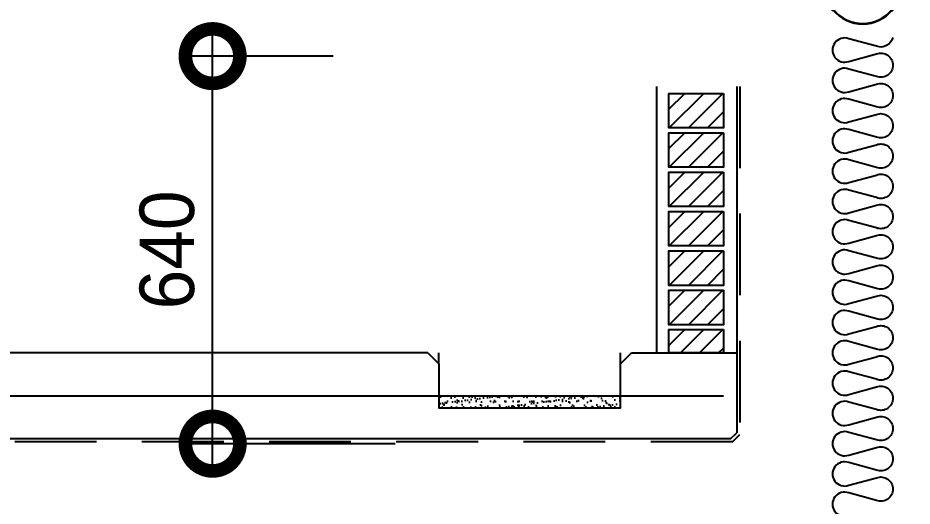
# Model space of a CAD drawing. Header units: millimetres. Extents: x 19868 to 801382, y -4805 to 85279.
# Drawn here: x 326543 to 328020, y 46736 to 47542 of the extents above; entities that cross this region are included whole.
import ezdxf

# ---------------------------------------------------------------- set-up
doc = ezdxf.new("R2010")
doc.units = ezdxf.units.MM
doc.header["$LTSCALE"] = 250
doc.linetypes.add('HID', pattern=[2.8, 1.8, -1])
doc.layers.get('Defpoints').update_dxf_attribs({"color": 151})
for name, color, linetype in [('0BLT', 6, 'Continuous'), ('A-ETC', 8, 'Continuous'), ('A-FIN', 6, 'Continuous'), ('A-FIN-8', 8, 'Continuous'), ('A-HAT', 252, 'Continuous'), ('A-HAT-8', 7, 'Continuous'), ('A-HAT-9', 9, 'Continuous'), ('A-HAT-WIREMESH', 9, 'g_mesh'), ('A-WALL', 3, 'Continuous'), ('A-WP', 1, 'HID'), ('ALUM', 4, 'Continuous'), ('ejc', 4, 'Continuous'), ('ISL', 251, 'Continuous')]:
    doc.layers.add(name, color=color, linetype=linetype)
doc.layers.add('CK', color=221, linetype='Continuous', plot=False)
doc.layers.add('NOPLOT', color=191, linetype='Continuous', plot=False)
doc.styles.add('Gdim', font='')
doc.styles.get('Gdim').set_extended_font_data('Dotum')
doc.linetypes.add('g_mesh', pattern='A,10,-0.8,["X",Gdim,S=0.6,R=0,X=-0.15,Y=-0.3],-0.8', length=11.6)
doc.dimstyles.new('Gdim50', dxfattribs={"dimscale": 30, "dimtxt": 3, "dimasz": 6, "dimexe": 1.5, "dimexo": 2, "dimgap": 1, "dimtad": 1, "dimdec": 0, "dimzin": 0, "dimdsep": 46, "dimlunit": 6, "dimtxsty": 'Gdim', "dimblk": 'DOTSMALL', "dimcen": 1.5, "dimdle": 1.5, "dimclrd": 256, "dimclre": 256, "dimclrt": 256, "dimazin": 0, "dimtfac": 1, "dimtdec": 0, "dimtix": 1, "dimtmove": 2, "dimatfit": 3, "dimldrblk": 'DOTSMALL', "dimfxl": 1.5, "dimtolj": 1, "dimtzin": 0, "dimlwd": -1, "dimlwe": -1, "dimarcsym": 1})

# ---------------------------------------------------------------- blocks, each defined once
blk = doc.blocks.new('A$Cab6a45e4')
at = {"layer": 'A-HAT-9'}
h = blk.add_hatch(dxfattribs=at)
h.set_pattern_fill('AR-SAND', color=256, scale=0.3)
h.set_pattern_definition([(37.5, (-113396.389, 321984.363), (-0.4800094, 14.6823971), [0, -11.5824, 0, -12.954, 0, -12.3825]), (7.5, (-113396.389, 321984.363), (13.4856985, 21.504753), [0, -6.2484, 0, -10.4394, 0, -4.0005]), (327.5, (-113405.761, 321984.363), (23.7297711, 0.04311554), [0, -3.81, 0, -13.716, 0, -17.907]), (317.5, (-113405.761, 321984.363), (22.9066936, 6.6878797), [0, -1.905, 0, -8.9916, 0, -10.287])])
h.paths.add_polyline_path([(0, 45), (300, 45), (300, 25), (0, 25)])
at = {"layer": 'A-FIN'}
for points in [[(-18, 116), (0, 98), (0, 25), (300, 25), (300, 98), (318, 116)], [(0, 45), (300, 45)]]:
    blk.add_lwpolyline(points, dxfattribs=at)
at = {"layer": 'NOPLOT'}
for p, q in [((0, 98), (0, 116)), ((300, 98), (300, 116))]:
    blk.add_line(p, q, dxfattribs=at)
blk = doc.blocks.new('wer')
at = {"layer": '0BLT'}
for p, q in [((36921.2, 13148.4), (36921.2, 13151.6)), ((36925.2, 13151.6), (36925.2, 13148.4))]:
    blk.add_line(p, q, dxfattribs=at)
for points in [[(36920.1, 13138.4), (36920.8, 13135.4), (36919.8, 13135.4), (36920.5, 13132.4), (36919.5, 13132.4), (36920.2, 13129.4), (36919.2, 13129.4), (36919.9, 13126.4), (36918.9, 13126.4), (36919.6, 13123.4), (36918.6, 13123.4), (36919.3, 13120.4), (36918.3, 13120.4), (36918.8, 13118.4), (36921.2, 13118.4), (36923.2, 13138.4), (36925.2, 13118.4), (36927.6, 13118.4), (36928.1, 13120.4), (36927.1, 13120.4), (36927.8, 13123.4), (36926.8, 13123.4), (36927.5, 13126.4), (36926.5, 13126.4), (36927.2, 13129.4), (36926.2, 13129.4), (36926.9, 13132.4), (36925.9, 13132.4), (36926.6, 13135.4), (36925.6, 13135.4), (36926.3, 13138.4), (36926.3, 13148.4), (36920.1, 13148.4)], [(36919.2, 13151.6), (36927.2, 13151.6), (36927.2, 13152.3), (36919.2, 13152.3)]]:
    blk.add_lwpolyline(points, close=True, dxfattribs=at)
blk = doc.blocks.new('EJ-2')
at = {"layer": 'A-HAT-8'}
h = blk.add_hatch(dxfattribs=at)
h.set_pattern_fill('ANSI37', color=256, scale=0.3)
h.set_pattern_definition([(45, (-28142.0683, -26923.9524), (-0.67351921, 0.67351921), []), (135, (-28142.0683, -26923.9524), (-0.67351921, -0.67351921), [])])
h.paths.add_polyline_path([(97.7, 65.2), (98.4, 65.2), (98.4, 67.2, 0.445717), (98.4, 55.7), (98.4, 57.2), (97.7, 57.2)])
h = blk.add_hatch(dxfattribs=at)
h.set_pattern_fill('ANSI37', color=256, scale=0.3)
h.set_pattern_definition([(45, (-28123.9818, -26923.9524), (-0.67351921, 0.67351921), []), (135, (-28123.9818, -26923.9524), (-0.67351921, -0.67351921), [])])
h.paths.add_polyline_path([(-144.2, 2, -0.198911), (-143.9, 2.7, 0.131587), (-150, 0), (-144.2, 0)])
at = {"layer": 'A-ETC', "color": 4}
for p, q in [((0, -25.1), (0, 0)), ((3, 0), (0, 0)), ((3, -25.1), (3, 0)), ((97, -25.1), (97, 0)), ((97, 0), (100, 0)), ((100, -25.1), (100, 0)), ((1, -2.3), (2, -2.3)), ((1, -23.2), (1, -2.3)), ((2, -23.2), (2, -2.3)), ((98, -23.2), (98, -2.3)), ((99, -2.3), (98, -2.3)), ((99, -23.2), (99, -2.3)), ((1, -25.1), (0, -25.1)), ((3, -25.1), (2, -25.1)), ((97, -25.1), (98, -25.1)), ((99, -25.1), (100, -25.1))]:
    blk.add_line(p, q, dxfattribs=at)
for centre, radius, start, end in [((50, 14.8), 62, 217.8092, 322.1908), ((50, 15.4), 61.6, 218.7956, 321.2044)]:
    blk.add_arc(centre, radius, start, end, dxfattribs=at)
at = {"layer": 'ALUM'}
blk.add_lwpolyline([(-144.2, 0), (-144.2, 2, -0.414209), (-143.2, 3), (-127, 3), (-126.7, 2.7), (-126.4, 3), (-114.2, 3, 0.414214), (-109.2, 8), (-109.2, 27.8, 0.414214), (-109.7, 28.3), (-112.2, 28.3), (-112.2, 39.5, -0.414214), (-111.7, 40), (-108.6, 40, -0.414214), (-108.1, 39.5), (-108.1, 38, -0.414214), (-108.6, 37.5), (-109.7, 37.5, 0.414214), (-110.2, 37), (-110.2, 31.7, 0.414214), (-109.2, 30.7), (-102, 30.7, 0.414214), (-101, 31.7), (-101, 37, 0.414214), (-101.5, 37.5), (-102.6, 37.5, -0.414214), (-103.1, 38), (-103.1, 39.5, -0.414214), (-102.6, 40), (-83.7, 40, -0.414214), (-83.2, 39.5), (-83.2, 28.8, -0.414214), (-83.7, 28.3), (-84.3, 28.3), (-87.9, 30, -0.288209), (-88.2, 30.5), (-88.2, 30.9, -0.414214), (-87.7, 31.4), (-85.7, 31.4, 0.414214), (-85.2, 31.9), (-85.2, 37, 0.414214), (-85.7, 37.5), (-98.8, 37.5, 0.414214), (-99.3, 37), (-99.3, 31.9, 0.414214), (-98.8, 31.4), (-96.7, 31.4, -0.414214), (-96.2, 30.9), (-96.2, 30.5, -0.288209), (-96.5, 30), (-100.2, 28.3), (-105.7, 28.3, 0.414214), (-106.2, 27.8), (-106.2, 20.2), (-95.7, 20.2), (-95.7, 18.2), (-106.2, 18.2), (-106.2, 8, 0.414214), (-101.2, 3), (-84.2, 3, -0.414214), (-83.2, 2), (-83.2, 0), (-144.2, 0)], format="xyb", close=True, dxfattribs=at)
at = {"layer": 'ejc'}
blk.add_lwpolyline([(100, 76.2), (100, 44.6), (-272.2, 38), (-272.2, -0.1), (-273.8, -0.1), (-273.8, 39.6), (98.4, 46.2), (98.4, 76.2)], close=True, dxfattribs=at)
for centre, radius, start, end in [((103.6, 61.4), 7.71, 131.9533, 228.0467), ((-141.9, -10), 12.8, 99.0895, 129.0748)]:
    blk.add_arc(centre, radius, start, end, dxfattribs=at)
at = {"rotation": 90}
blk.add_blockref('wer', (13250, -36862), dxfattribs=at)
blk = doc.blocks.new('_DotSmall')
at = {"color": 0, "linetype": 'ByBlock', "const_width": 0.5}
blk.add_lwpolyline([(-0.0625, 0, 1), (0.0625, 0, 1)], format="xyb", close=True, dxfattribs=at)
blk = doc.blocks.new('*D74')
at = {"layer": 'CK', "transparency": 16777216}
for p, q in [((326864.8, 46793.9), (326864.8, 47523.9)), ((327063.9, 47478.9), (326819.8, 47478.9)), ((327166.4, 46838.9), (326819.8, 46838.9))]:
    blk.add_line(p, q, dxfattribs=at)
at = {"layer": 'Defpoints', "color": 0, "transparency": 16777216}
for p in [(326864.8, 47478.9), (327123.9, 47478.9), (327226.4, 46838.9)]:
    blk.add_point(p, dxfattribs=at)
at = {"layer": 'CK', "transparency": 16777216, "xscale": 180, "yscale": 180, "zscale": 180}
for p, rotation in [((326864.8, 47478.9), 90), ((326864.8, 46838.9), 270)]:
    blk.add_blockref('_DotSmall', p, dxfattribs=dict(at, rotation=rotation))
at = {"layer": 'CK', "transparency": 16777216, "insert": (326789.8, 47158.9), "char_height": 90, "attachment_point": 5, "rotation": 90, "style": 'Gdim'}
blk.add_mtext('\\A1;640', dxfattribs=at)

msp = doc.modelspace()

# ---------------------------------------------------------------- hatches: boundary and pattern name
at = {"layer": 'A-HAT', "lineweight": -3}
h = msp.add_hatch(dxfattribs=at)
h.set_pattern_fill('ANSI31', color=256, scale=7, style=0)
h.set_pattern_definition([(45, (241959.613, 49739.054), (-15.715448, 15.715448), [])])
h.paths.add_polyline_path([(327618.2, 47417.4), (327708.2, 47417.4), (327708.2, 47360.4), (327618.2, 47360.4)])
h = msp.add_hatch(dxfattribs=at)
h.set_pattern_fill('ANSI31', color=256, scale=7, style=0)
h.set_pattern_definition([(45, (241959.613, 49674.054), (-15.715448, 15.715448), [])])
h.paths.add_polyline_path([(327618.2, 47352.4), (327708.2, 47352.4), (327708.2, 47295.4), (327618.2, 47295.4)])
h = msp.add_hatch(dxfattribs=at)
h.set_pattern_fill('ANSI31', color=256, scale=7, style=0)
h.set_pattern_definition([(45, (241959.613, 49609.054), (-15.715448, 15.715448), [])])
h.paths.add_polyline_path([(327618.2, 47287.4), (327708.2, 47287.4), (327708.2, 47230.4), (327618.2, 47230.4)])
h = msp.add_hatch(dxfattribs=at)
h.set_pattern_fill('ANSI31', color=256, scale=7, style=0)
h.set_pattern_definition([(45, (241959.613, 49544.054), (-15.715448, 15.715448), [])])
h.paths.add_polyline_path([(327618.2, 47222.4), (327708.2, 47222.4), (327708.2, 47165.4), (327618.2, 47165.4)])
h = msp.add_hatch(dxfattribs=at)
h.set_pattern_fill('ANSI31', color=256, scale=7, style=0)
h.set_pattern_definition([(45, (241959.613, 49479.054), (-15.715448, 15.715448), [])])
h.paths.add_polyline_path([(327618.2, 47157.4), (327708.2, 47157.4), (327708.2, 47100.4), (327618.2, 47100.4)])
h = msp.add_hatch(dxfattribs=at)
h.set_pattern_fill('ANSI31', color=256, scale=7, style=0)
h.set_pattern_definition([(45, (241959.613, 49414.054), (-15.715448, 15.715448), [])])
h.paths.add_polyline_path([(327618.2, 47092.4), (327708.2, 47092.4), (327708.2, 47035.4), (327618.2, 47035.4)])
h = msp.add_hatch(dxfattribs=at)
h.set_pattern_fill('ANSI31', color=256, scale=7, style=0)
h.set_pattern_definition([(45, (241959.613, 49349.054), (-15.715448, 15.715448), [])])
h.paths.add_polyline_path([(327618.2, 46988.9), (327708.2, 46988.9), (327708.2, 47027.4), (327618.2, 47027.4)])

# ---------------------------------------------------------------- linework, layer by layer
at = {"layer": 'A-FIN'}
for p, q in [((327598.2, 46988.9), (327598.2, 47428.9)), ((327220.2, 46988.9), (324996.2, 46988.9)), ((327556.2, 46988.9), (327730.2, 46988.9))]:
    msp.add_line(p, q, dxfattribs=at)
at = {"layer": 'A-FIN-8'}
for p, q in [((327730.2, 47428.9), (327730.2, 46857.1)), ((327720, 46846.9), (327730.2, 46857.1)), ((327720, 46846.9), (325006.4, 46846.9))]:
    msp.add_line(p, q, dxfattribs=at)
at = {"layer": 'A-HAT-WIREMESH', "ltscale": 0.6}
msp.add_line((325028.2, 46917.9), (327708.5, 46917.9), dxfattribs=at)
at = {"layer": 'A-WALL'}
for points in [[(327708.2, 47417.4), (327708.2, 47360.4), (327618.2, 47360.4), (327618.2, 47417.4)], [(327708.2, 47352.4), (327708.2, 47295.4), (327618.2, 47295.4), (327618.2, 47352.4)], [(327708.2, 47287.4), (327708.2, 47230.4), (327618.2, 47230.4), (327618.2, 47287.4)], [(327708.2, 47222.4), (327708.2, 47165.4), (327618.2, 47165.4), (327618.2, 47222.4)], [(327708.2, 47157.4), (327708.2, 47100.4), (327618.2, 47100.4), (327618.2, 47157.4)], [(327708.2, 47092.4), (327708.2, 47035.4), (327618.2, 47035.4), (327618.2, 47092.4)], [(327708.2, 47027.4), (327708.2, 46988.9), (327618.2, 46988.9), (327618.2, 47027.4)]]:
    msp.add_lwpolyline(points, close=True, dxfattribs=at)
at = {"layer": 'A-WP', "ltscale": 0.3}
for p, q in [((327735.2, 47428.9), (327735.2, 46854.1)), ((327723.1, 46841.9), (327735.2, 46854.1)), ((327723.1, 46841.9), (325003.4, 46841.9))]:
    msp.add_line(p, q, dxfattribs=at)
at = {"layer": 'ISL'}
msp.add_lwpolyline([(327987.7, 47509.5, -0.456356), (327961.1, 47495.2), (327915.3, 47507.6, 1.449198), (327915.3, 47470.2), (327961.1, 47482.6, -0.524856), (327988.2, 47463.9, -0.524856), (327961.1, 47445.2), (327915.3, 47457.6, 1.449198), (327915.3, 47420.2), (327961.1, 47432.6, -0.524856), (327988.2, 47413.9, -0.524856), (327961.1, 47395.2), (327915.3, 47407.6, 1.449198), (327915.3, 47370.2), (327961.1, 47382.6, -0.524856), (327988.2, 47363.9, -0.524856), (327961.1, 47345.2), (327915.3, 47357.6, 1.449198), (327915.3, 47320.2), (327961.1, 47332.6, -0.524856), (327988.2, 47313.9, -0.524856), (327961.1, 47295.2), (327915.3, 47307.6, 1.449198), (327915.3, 47270.2), (327961.1, 47282.6, -0.524856), (327988.2, 47263.9, -0.524856), (327961.1, 47245.2), (327915.3, 47257.6, 1.449198), (327915.3, 47220.2), (327961.1, 47232.6, -0.524856), (327988.2, 47213.9, -0.524856), (327961.1, 47195.2), (327915.3, 47207.6, 1.449198), (327915.3, 47170.2), (327961.1, 47182.6, -0.524856), (327988.2, 47163.9, -0.524856), (327961.1, 47145.2), (327915.3, 47157.6, 1.449198), (327915.3, 47120.2), (327961.1, 47132.6, -0.524856), (327988.2, 47113.9, -0.524856), (327961.1, 47095.2), (327915.3, 47107.6, 1.449198), (327915.3, 47070.2), (327961.1, 47082.6, -0.524856), (327988.2, 47063.9, -0.524856), (327961.1, 47045.2), (327915.3, 47057.6, 1.449198), (327915.3, 47020.2), (327961.1, 47032.6, -0.524856), (327988.2, 47013.9, -0.524856), (327961.1, 46995.2), (327915.3, 47007.6, 1.449198), (327915.3, 46970.2), (327961.1, 46982.6, -0.524856), (327988.2, 46963.9, -0.524856), (327961.1, 46945.2), (327915.3, 46957.6, 1.449198), (327915.3, 46920.2), (327961.1, 46932.6, -0.524856), (327988.2, 46913.9, -0.524856), (327961.1, 46895.2), (327915.3, 46907.6, 1.449198), (327915.3, 46870.2), (327961.1, 46882.6, -0.524856), (327988.2, 46863.9, -0.524856), (327961.1, 46845.2), (327915.3, 46857.6, 1.449198), (327915.3, 46820.2), (327961.1, 46832.6, -0.524856), (327988.2, 46813.9, -0.524856), (327961.1, 46795.2), (327915.3, 46807.6, 1.449198), (327915.3, 46770.2), (327961.1, 46782.6, -0.524856), (327988.2, 46763.9, -0.524856), (327961.1, 46745.2), (327915.3, 46757.6, 1.449198), (327915.3, 46720.2)], format="xyb", dxfattribs=at)

# ---------------------------------------------------------------- block references
at = {"layer": 'A-FIN'}
msp.add_blockref('A$Cab6a45e4', (327238.2, 46872.9), dxfattribs=at)
at = {"layer": 'ejc'}
msp.add_blockref('EJ-2', (327888.2, 47578.9), dxfattribs=at)

# ---------------------------------------------------------------- dimensions: what is measured, and where the dimension line sits
at = {"layer": 'CK'}
dim = msp.add_linear_dim(base=(326864.8, 47478.9), p1=(327226.4, 46838.9), p2=(327123.9, 47478.9), angle=90, dimstyle='Gdim50', dxfattribs=at)
dim.commit()
dim.dimension.update_dxf_attribs({"geometry": '*D74', "text_midpoint": (326789.8, 47158.9)})

doc.saveas('drawing.dxf')
